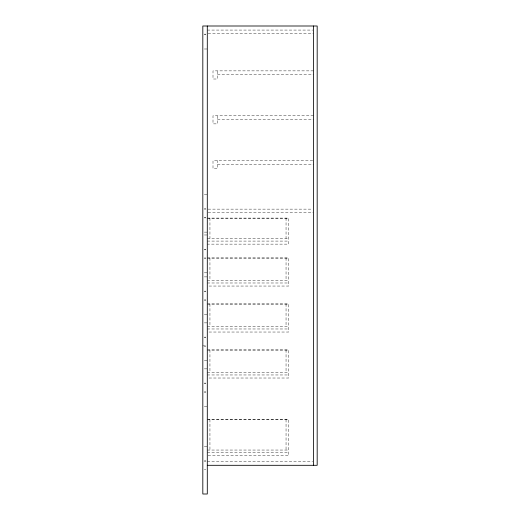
<?xml version="1.0" encoding="UTF-8"?>
<svg xmlns="http://www.w3.org/2000/svg" width="520" height="520" viewBox="0 0 520 520"><rect width="100%" height="100%" fill="white"/><g stroke="black" fill="none" stroke-linecap="round" stroke-linejoin="round"><path stroke-width="0.39" stroke-dasharray="2.6 1.95" d="M207.298 30.069L312.702 30.069M208.111 33.735L313.514 33.735M204.315 34.138L205.81 34.138M204.315 34.749L205.81 34.749M204.315 48.991L207.298 48.991M313.514 70.87L212.999 70.87L212.999 79.008L217.471 79.008L217.471 70.87M217.471 74.529L313.514 74.529M313.514 115.733L212.999 115.733L212.999 123.87L217.471 123.87L217.471 115.733M217.471 119.398L313.514 119.398M312.709 160.602L212.999 160.602L212.999 168.74L217.471 168.74L217.471 160.602M217.471 164.262L313.514 164.262M204.315 194.279L207.298 194.279M204.315 208.52L205.81 208.52M204.315 209.131L205.81 209.131M208.111 209.131L312.5 209.131M208.111 212.791L313.313 212.791M204.315 217.269L205.81 217.269M204.315 217.88L205.81 217.88M207.298 218.082L288.691 218.082L288.691 244.127L207.298 244.127M207.298 218.205L288.691 218.205M204.315 232.122L207.298 232.122M204.315 234.975L207.298 234.975M207.298 238.433L288.691 238.433M207.298 241.078L288.691 241.078M204.315 249.217L205.81 249.217M204.315 249.828L205.81 249.828M204.315 257.966L205.81 257.966M207.298 257.966L288.691 257.966L288.691 286.046L207.298 286.046M207.298 258.089L288.691 258.089M204.315 258.577L205.81 258.577M204.315 272.818L207.298 272.818M204.315 276.887L207.298 276.887M207.298 280.345L288.691 280.345M207.298 282.99L288.691 282.99M204.315 291.135L205.81 291.135M204.315 291.74L205.81 291.74M204.315 299.884L205.81 299.884M204.315 300.495L205.81 300.495M207.298 303.953L288.691 303.953L288.691 332.033L207.298 332.033M207.298 304.077L288.691 304.077M204.315 314.736L207.298 314.736M204.315 322.875L207.298 322.875M207.298 326.333L288.691 326.333M207.298 328.978L288.691 328.978M204.315 337.116L205.81 337.116M204.315 337.727L205.81 337.727M202.819 345.865L205.81 345.865M204.315 346.476L205.81 346.476M207.298 349.941L288.691 349.941L288.691 378.021L207.298 378.021M207.298 350.058L288.691 350.058M204.315 360.724L207.298 360.724M204.315 368.862L207.298 368.862M207.298 372.32L288.691 372.32M207.298 374.966L288.691 374.966M204.315 383.103L205.81 383.103M204.315 383.715L205.81 383.715M204.315 391.853L205.81 391.853M204.315 392.464L205.81 392.464M204.315 406.705L207.298 406.705M207.298 419.529L288.691 419.529L288.691 455.748L207.298 455.748M207.298 419.647L288.691 419.647M204.315 446.589L207.298 446.589M207.298 450.047L288.691 450.047M207.298 452.693L288.691 452.693M204.315 460.831L205.81 460.831M204.315 461.442L205.81 461.442M207.298 461.65L312.702 461.65M204.315 469.579L205.81 469.579M286.046 218.082L286.046 238.433M286.046 257.966L286.046 280.345M286.046 303.953L286.046 326.333M286.046 349.941L286.046 372.32M286.046 419.529L286.046 450.047M209.944 218.082L209.944 238.433M209.944 257.966L209.944 280.345M209.944 303.953L209.944 326.333M209.944 349.941L209.944 372.32M209.944 419.529L209.944 450.047"/><path stroke-width="0.78" d="M207.298 465.309L317.181 465.309L317.181 26L202.819 26L202.819 494L207.298 494L207.298 26M313.514 26L313.514 465.309"/></g></svg>
